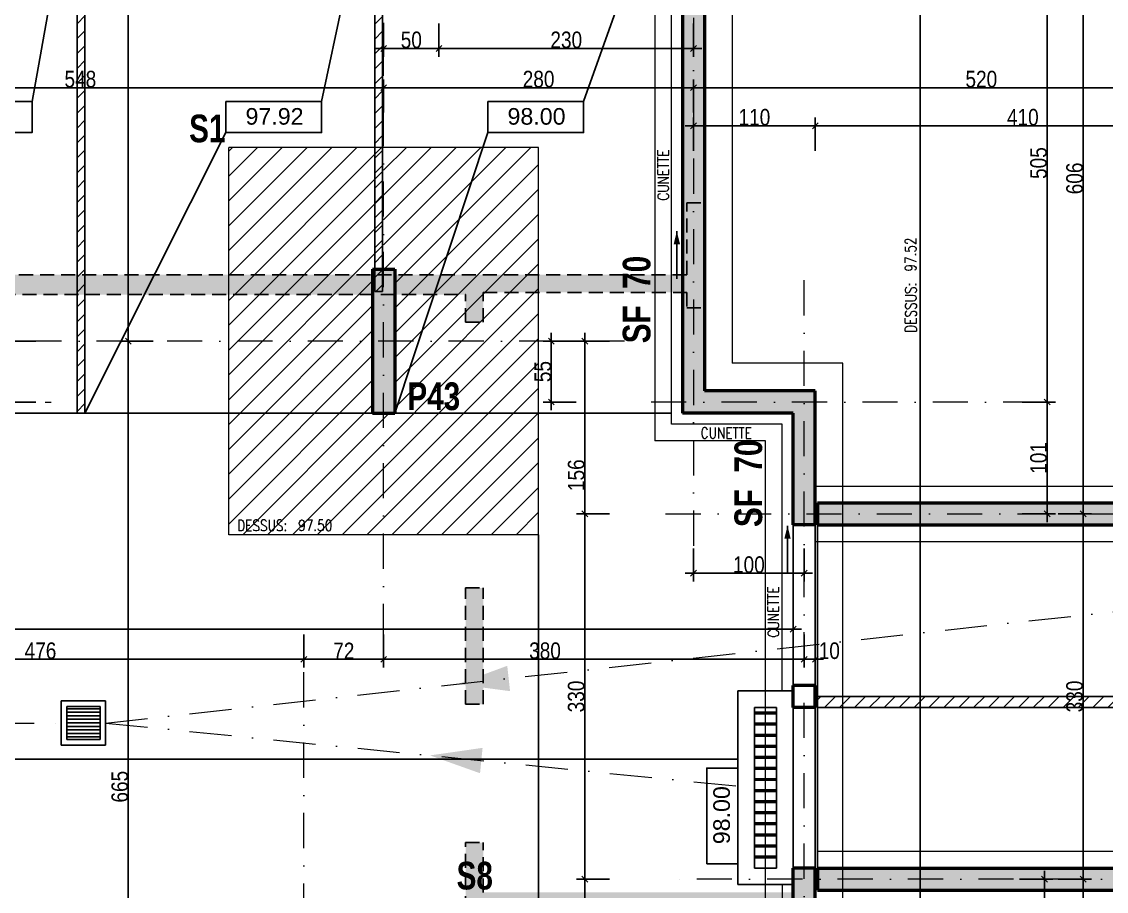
# Model space of a CAD drawing. Header units: centimetres. Extents: x 16433 to 114398, y -50094 to -12305.
# Drawn here: x 43999 to 44979, y -20130 to -19345 of the extents above; entities that cross this region are included whole.
import ezdxf
from ezdxf.enums import TextEntityAlignment as Align

# ---------------------------------------------------------------- set-up
doc = ezdxf.new("R2010")
doc.units = ezdxf.units.CM
doc.header["$LTSCALE"] = 0.5
for name, pattern in [('CACHEX2', [19.05, 12.7, -6.35]), ('TIRETPT2', [12.7, 6.35, -3.175, 0, -3.175]), ('TIRETPTX2', [50.8, 25.4, -12.7, 0, -12.7])]:
    doc.linetypes.add(name, pattern=pattern)
doc.layers.get('DEFPOINTS').update_dxf_attribs({"linetype": 'CONTINUOUS'})
for name, color, linetype in [('01_cloisons', 1, 'CONTINUOUS'), ('01_cote_gen', 4, 'CONTINUOUS'), ('01_linteaux', 2, 'CONTINUOUS'), ('01_murs_sup', 2, 'CACHEX2'), ('01_poch_murs', 253, 'CONTINUOUS'), ('01_poch_poteaux', 250, 'CONTINUOUS'), ('01_poch_Semelles', 253, 'CONTINUOUS'), ('01_texte', 230, 'CONTINUOUS'), ('AA_COTES', 2, 'CONTINUOUS')]:
    doc.layers.add(name, color=color, linetype=linetype)
for name, color, linetype, lineweight in [('01_murs_coup', 5, 'CONTINUOUS', 60), ('01_Reseaux', 5, 'TIRETPTX2', 18), ('01_sem', 42, 'CONTINUOUS', 15), ('01_tram_axes', 2, 'TIRETPTX2', 9)]:
    doc.layers.add(name, color=color, linetype=linetype, lineweight=lineweight)
doc.styles.add('ARIAL', font='arial.ttf')
doc.styles.add('impact', font='impact.ttf')
doc.styles.add('SIMPLEX1', font='SIMPLEX.shx', dxfattribs={"width": 0.8, "height": 10})
doc.styles.add('STYLE2', font='ARIALN.TTF')
doc.dimstyles.new('JB50', dxfattribs={"dimscale": 0.1, "dimtxt": 150, "dimasz": 15, "dimexe": 0.1, "dimexo": 0.1, "dimgap": 0.09, "dimtad": 1, "dimdec": 1, "dimdsep": 46, "dimtxsty": 'STYLE2', "dimblk1": 'BOND_G', "dimblk2": 'BOND_D', "dimsah": 1, "dimcen": 1.5, "dimdle": 0.01, "dimse1": 1, "dimse2": 1, "dimclrd": 4, "dimclre": 2, "dimclrt": 6, "dimazin": 2, "dimtfac": 2.333333, "dimtdec": 1, "dimtix": 1, "dimtmove": 2, "dimatfit": 3, "dimldrblk": 'BOND_G', "dimfxl": 1, "dimtolj": 1, "dimtzin": 0, "dimarcsym": 0})
pattern_1 = [(45, (-10233.557, 8782.937), (-6.7351921, 6.7351921), [])]

# ---------------------------------------------------------------- blocks, each defined once
blk = doc.blocks.new('BOND_G')
at = {"layer": 'AA_COTES', "color": 0}
for p, q in [((0, -5), (0, 15)), ((5, 0), (-5, 0)), ((1.77, 1.77), (-1.77, -1.77))]:
    blk.add_line(p, q, dxfattribs=at)
blk = doc.blocks.new('BOND_D')
at = {"layer": 'AA_COTES', "color": 0}
for p, q in [((5, 0), (-5, 0)), ((-1.77, -1.77), (1.77, 1.77)), ((0, 5), (0, -15))]:
    blk.add_line(p, q, dxfattribs=at)
blk = doc.blocks.new('*D127')
at = {"layer": '01_cote_gen', "color": 4, "lineweight": -2, "transparency": 16777216}
blk.add_line((43779.13, -19404.53), (44324.13, -19404.53), dxfattribs=at)
at = {"layer": 'DEFPOINTS', "color": 0, "transparency": 16777216}
for p in [(44325.63, -19404.53), (43777.63, -19420.66), (44325.63, -19420.66)]:
    blk.add_point(p, dxfattribs=at)
at = {"layer": '01_cote_gen', "color": 4, "lineweight": -2, "transparency": 16777216, "xscale": 1.5, "yscale": 1.5, "zscale": 1.5, "rotation": 180}
blk.add_blockref('BOND_G', (43777.63, -19404.53), dxfattribs=at)
at = {"layer": '01_cote_gen', "color": 4, "lineweight": -2, "transparency": 16777216, "xscale": 1.5, "yscale": 1.5, "zscale": 1.5}
blk.add_blockref('BOND_D', (44325.63, -19404.53), dxfattribs=at)
at = {"layer": '01_cote_gen', "color": 6, "transparency": 16777216, "insert": (44051.63, -19396.86), "char_height": 15, "attachment_point": 5, "style": 'STYLE2'}
blk.add_mtext('\\A1;548', dxfattribs=at)
blk = doc.blocks.new('*D128')
at = {"layer": '01_cote_gen', "color": 4, "lineweight": -2, "transparency": 16777216}
blk.add_line((44327.13, -19404.53), (44604.13, -19404.53), dxfattribs=at)
at = {"layer": 'DEFPOINTS', "color": 0, "transparency": 16777216}
for p in [(44605.63, -19404.53), (44605.63, -19406.68), (44325.63, -19420.66)]:
    blk.add_point(p, dxfattribs=at)
at = {"layer": '01_cote_gen', "color": 4, "lineweight": -2, "transparency": 16777216, "xscale": 1.5, "yscale": 1.5, "zscale": 1.5, "rotation": 180}
blk.add_blockref('BOND_G', (44325.63, -19404.53), dxfattribs=at)
at = {"layer": '01_cote_gen', "color": 4, "lineweight": -2, "transparency": 16777216, "xscale": 1.5, "yscale": 1.5, "zscale": 1.5}
blk.add_blockref('BOND_D', (44605.63, -19404.53), dxfattribs=at)
at = {"layer": '01_cote_gen', "color": 6, "transparency": 16777216, "insert": (44465.63, -19396.86), "char_height": 15, "attachment_point": 5, "style": 'STYLE2'}
blk.add_mtext('\\A1;280', dxfattribs=at)
blk = doc.blocks.new('*D129')
at = {"layer": '01_cote_gen', "color": 4, "lineweight": -2, "transparency": 16777216}
blk.add_line((44604.13, -19369.09), (44377.13, -19369.09), dxfattribs=at)
at = {"layer": 'DEFPOINTS', "color": 0, "transparency": 16777216}
for p in [(44375.63, -19357.35), (44605.63, -19357.35), (44375.63, -19369.09)]:
    blk.add_point(p, dxfattribs=at)
at = {"layer": '01_cote_gen', "color": 4, "lineweight": -2, "transparency": 16777216, "xscale": 1.5, "yscale": 1.5, "zscale": 1.5, "rotation": 180}
blk.add_blockref('BOND_D', (44375.63, -19369.09), dxfattribs=at)
at = {"layer": '01_cote_gen', "color": 4, "lineweight": -2, "transparency": 16777216, "xscale": 1.5, "yscale": 1.5, "zscale": 1.5}
blk.add_blockref('BOND_G', (44605.63, -19369.09), dxfattribs=at)
at = {"layer": '01_cote_gen', "color": 6, "transparency": 16777216, "insert": (44490.63, -19361.42), "char_height": 15, "attachment_point": 5, "style": 'STYLE2'}
blk.add_mtext('\\A1;230', dxfattribs=at)
blk = doc.blocks.new('*D130')
at = {"layer": '01_cote_gen', "color": 4, "lineweight": -2, "transparency": 16777216}
blk.add_line((44374.13, -19369.09), (44327.13, -19369.09), dxfattribs=at)
at = {"layer": 'DEFPOINTS', "color": 0, "transparency": 16777216}
for p in [(44325.63, -19346.59), (44375.63, -19346.59), (44325.63, -19369.09)]:
    blk.add_point(p, dxfattribs=at)
at = {"layer": '01_cote_gen', "color": 4, "lineweight": -2, "transparency": 16777216, "xscale": 1.5, "yscale": 1.5, "zscale": 1.5, "rotation": 180}
blk.add_blockref('BOND_D', (44325.63, -19369.09), dxfattribs=at)
at = {"layer": '01_cote_gen', "color": 4, "lineweight": -2, "transparency": 16777216, "xscale": 1.5, "yscale": 1.5, "zscale": 1.5}
blk.add_blockref('BOND_G', (44375.63, -19369.09), dxfattribs=at)
at = {"layer": '01_cote_gen', "color": 6, "transparency": 16777216, "insert": (44350.63, -19361.42), "char_height": 15, "attachment_point": 5, "style": 'STYLE2'}
blk.add_mtext('\\A1;50', dxfattribs=at)
blk = doc.blocks.new('*D158')
at = {"layer": '01_cote_gen', "color": 4, "lineweight": -2, "transparency": 16777216}
blk.add_line((44704.13, -19920.9), (44327.13, -19920.9), dxfattribs=at)
at = {"layer": 'DEFPOINTS', "color": 0, "transparency": 16777216}
for p in [(44705.63, -19740.9), (44325.63, -19902.63), (44325.63, -19920.9)]:
    blk.add_point(p, dxfattribs=at)
at = {"layer": '01_cote_gen', "color": 4, "lineweight": -2, "transparency": 16777216, "xscale": 1.5, "yscale": 1.5, "zscale": 1.5, "rotation": 180}
blk.add_blockref('BOND_D', (44325.63, -19920.9), dxfattribs=at)
at = {"layer": '01_cote_gen', "color": 4, "lineweight": -2, "transparency": 16777216, "xscale": 1.5, "yscale": 1.5, "zscale": 1.5}
blk.add_blockref('BOND_G', (44705.63, -19920.9), dxfattribs=at)
at = {"layer": '01_cote_gen', "color": 6, "transparency": 16777216, "insert": (44471.43, -19913.23), "char_height": 15, "attachment_point": 5, "style": 'STYLE2'}
blk.add_mtext('\\A1;380', dxfattribs=at)
blk = doc.blocks.new('*D159')
at = {"layer": '01_cote_gen', "color": 4, "lineweight": -2, "transparency": 16777216}
blk.add_line((44324.13, -19920.9), (44255.13, -19920.9), dxfattribs=at)
at = {"layer": 'DEFPOINTS', "color": 0, "transparency": 16777216}
for p in [(44325.63, -19902.63), (44253.63, -19920.9), (44253.63, -19951.75)]:
    blk.add_point(p, dxfattribs=at)
at = {"layer": '01_cote_gen', "color": 4, "lineweight": -2, "transparency": 16777216, "xscale": 1.5, "yscale": 1.5, "zscale": 1.5, "rotation": 180}
blk.add_blockref('BOND_D', (44253.63, -19920.9), dxfattribs=at)
at = {"layer": '01_cote_gen', "color": 4, "lineweight": -2, "transparency": 16777216, "xscale": 1.5, "yscale": 1.5, "zscale": 1.5}
blk.add_blockref('BOND_G', (44325.63, -19920.9), dxfattribs=at)
at = {"layer": '01_cote_gen', "color": 6, "transparency": 16777216, "insert": (44289.63, -19913.36), "char_height": 15, "attachment_point": 5, "style": 'STYLE2'}
blk.add_mtext('\\A1;72', dxfattribs=at)
blk = doc.blocks.new('*D160')
at = {"layer": '01_cote_gen', "color": 4, "lineweight": -2, "transparency": 16777216}
blk.add_line((44252.13, -19920.9), (43779.13, -19920.9), dxfattribs=at)
at = {"layer": 'DEFPOINTS', "color": 0, "transparency": 16777216}
for p in [(43777.63, -19902.63), (43777.63, -19920.9), (44253.63, -19951.75)]:
    blk.add_point(p, dxfattribs=at)
at = {"layer": '01_cote_gen', "color": 4, "lineweight": -2, "transparency": 16777216, "xscale": 1.5, "yscale": 1.5, "zscale": 1.5, "rotation": 180}
blk.add_blockref('BOND_D', (43777.63, -19920.9), dxfattribs=at)
at = {"layer": '01_cote_gen', "color": 4, "lineweight": -2, "transparency": 16777216, "xscale": 1.5, "yscale": 1.5, "zscale": 1.5}
blk.add_blockref('BOND_G', (44253.63, -19920.9), dxfattribs=at)
at = {"layer": '01_cote_gen', "color": 6, "transparency": 16777216, "insert": (44015.63, -19913.23), "char_height": 15, "attachment_point": 5, "style": 'STYLE2'}
blk.add_mtext('\\A1;476', dxfattribs=at)
blk = doc.blocks.new('*D260')
at = {"layer": '01_cote_gen', "color": 4, "lineweight": -2, "transparency": 16777216}
blk.add_line((43988.83, -19686.98), (43988.83, -19634.98), dxfattribs=at)
at = {"layer": 'DEFPOINTS', "color": 0, "transparency": 16777216}
for p in [(43988.83, -19633.48), (44093.8, -19633.48), (43937.3, -19688.48)]:
    blk.add_point(p, dxfattribs=at)
at = {"layer": '01_cote_gen', "color": 4, "lineweight": -2, "transparency": 16777216, "xscale": 1.5, "yscale": 1.5, "zscale": 1.5}
for name, p, rotation in [('BOND_D', (43988.83, -19633.48), 90), ('BOND_G', (43988.83, -19688.48), 270)]:
    blk.add_blockref(name, p, dxfattribs=dict(at, rotation=rotation))
at = {"layer": '01_cote_gen', "color": 6, "transparency": 16777216, "insert": (43981.19, -19660.98), "char_height": 15, "attachment_point": 5, "rotation": 90, "style": 'STYLE2'}
blk.add_mtext('\\A1;55', dxfattribs=at)
blk = doc.blocks.new('*D262')
at = {"layer": '01_cote_gen', "color": 4, "lineweight": -2, "transparency": 16777216}
blk.add_line((44094.95, -20296.98), (44094.95, -19634.98), dxfattribs=at)
at = {"layer": 'DEFPOINTS', "color": 0, "transparency": 16777216}
for p in [(44094.95, -19633.48), (44151.7, -19633.48), (44174.24, -20298.48)]:
    blk.add_point(p, dxfattribs=at)
at = {"layer": '01_cote_gen', "color": 4, "lineweight": -2, "transparency": 16777216, "xscale": 1.5, "yscale": 1.5, "zscale": 1.5}
for name, p, rotation in [('BOND_D', (44094.95, -19633.48), 90), ('BOND_G', (44094.95, -20298.48), 270)]:
    blk.add_blockref(name, p, dxfattribs=dict(at, rotation=rotation))
at = {"layer": '01_cote_gen', "color": 6, "transparency": 16777216, "insert": (44087.29, -20035.99), "char_height": 15, "attachment_point": 5, "rotation": 90, "style": 'STYLE2'}
blk.add_mtext('\\A1;665', dxfattribs=at)
blk = doc.blocks.new('*D263')
at = {"layer": '01_cote_gen', "color": 4, "lineweight": -2, "transparency": 16777216}
blk.add_line((44094.95, -19631.98), (44094.95, -18793.98), dxfattribs=at)
at = {"layer": 'DEFPOINTS', "color": 0, "transparency": 16777216}
for p in [(44094.95, -18792.48), (44184.78, -18792.48), (44151.7, -19633.48)]:
    blk.add_point(p, dxfattribs=at)
at = {"layer": '01_cote_gen', "color": 4, "lineweight": -2, "transparency": 16777216, "xscale": 1.5, "yscale": 1.5, "zscale": 1.5}
for name, p, rotation in [('BOND_D', (44094.95, -18792.48), 90), ('BOND_G', (44094.95, -19633.48), 270)]:
    blk.add_blockref(name, p, dxfattribs=dict(at, rotation=rotation))
at = {"layer": '01_cote_gen', "color": 6, "transparency": 16777216, "insert": (44087.29, -19212.98), "char_height": 15, "attachment_point": 5, "rotation": 90, "style": 'STYLE2'}
blk.add_mtext('\\A1;841', dxfattribs=at)
blk = doc.blocks.new('*D265')
at = {"layer": '01_cote_gen', "color": 4, "lineweight": -2, "transparency": 16777216}
blk.add_line((44507.33, -20296.98), (44507.33, -20120.98), dxfattribs=at)
at = {"layer": 'DEFPOINTS', "color": 0, "transparency": 16777216}
for p in [(44507.33, -20119.48), (44556.16, -20119.48), (44504.93, -20298.48)]:
    blk.add_point(p, dxfattribs=at)
at = {"layer": '01_cote_gen', "color": 4, "lineweight": -2, "transparency": 16777216, "xscale": 1.5, "yscale": 1.5, "zscale": 1.5}
for name, p, rotation in [('BOND_D', (44507.33, -20119.48), 90), ('BOND_G', (44507.33, -20298.48), 270)]:
    blk.add_blockref(name, p, dxfattribs=dict(at, rotation=rotation))
at = {"layer": '01_cote_gen', "color": 6, "transparency": 16777216, "insert": (44499.66, -20208.98), "char_height": 15, "attachment_point": 5, "rotation": 90, "style": 'STYLE2'}
blk.add_mtext('\\A1;179', dxfattribs=at)
blk = doc.blocks.new('*D266')
at = {"layer": '01_cote_gen', "color": 4, "lineweight": -2, "transparency": 16777216}
blk.add_line((44507.33, -20117.98), (44507.33, -19790.98), dxfattribs=at)
at = {"layer": 'DEFPOINTS', "color": 0, "transparency": 16777216}
for p in [(44507.33, -19789.48), (44556.16, -19789.48), (44529.83, -20119.48)]:
    blk.add_point(p, dxfattribs=at)
at = {"layer": '01_cote_gen', "color": 4, "lineweight": -2, "transparency": 16777216, "xscale": 1.5, "yscale": 1.5, "zscale": 1.5}
for name, p, rotation in [('BOND_D', (44507.33, -19789.48), 90), ('BOND_G', (44507.33, -20119.48), 270)]:
    blk.add_blockref(name, p, dxfattribs=dict(at, rotation=rotation))
at = {"layer": '01_cote_gen', "color": 6, "transparency": 16777216, "insert": (44499.66, -19954.48), "char_height": 15, "attachment_point": 5, "rotation": 90, "style": 'STYLE2'}
blk.add_mtext('\\A1;330', dxfattribs=at)
blk = doc.blocks.new('*D267')
at = {"layer": '01_cote_gen', "color": 4, "lineweight": -2, "transparency": 16777216}
blk.add_line((44507.33, -19787.98), (44507.33, -19634.98), dxfattribs=at)
at = {"layer": 'DEFPOINTS', "color": 0, "transparency": 16777216}
for p in [(44507.33, -19633.48), (44507.95, -19633.48), (44522.02, -19789.48)]:
    blk.add_point(p, dxfattribs=at)
at = {"layer": '01_cote_gen', "color": 4, "lineweight": -2, "transparency": 16777216, "xscale": 1.5, "yscale": 1.5, "zscale": 1.5}
for name, p, rotation in [('BOND_D', (44507.33, -19633.48), 90), ('BOND_G', (44507.33, -19789.48), 270)]:
    blk.add_blockref(name, p, dxfattribs=dict(at, rotation=rotation))
at = {"layer": '01_cote_gen', "color": 6, "transparency": 16777216, "insert": (44499.66, -19754.58), "char_height": 15, "attachment_point": 5, "rotation": 90, "style": 'STYLE2'}
blk.add_mtext('\\A1;156', dxfattribs=at)
blk = doc.blocks.new('*D277')
at = {"layer": '01_cote_gen', "color": 4, "lineweight": -2, "transparency": 16777216}
blk.add_line((44957.62, -19184.98), (44957.62, -19787.98), dxfattribs=at)
at = {"layer": 'DEFPOINTS', "color": 0, "transparency": 16777216}
for p in [(44934.88, -19183.48), (44957.62, -19789.48), (45176.88, -19789.48)]:
    blk.add_point(p, dxfattribs=at)
at = {"layer": '01_cote_gen', "color": 4, "lineweight": -2, "transparency": 16777216, "xscale": 1.5, "yscale": 1.5, "zscale": 1.5}
for name, p, rotation in [('BOND_G', (44957.62, -19183.48), 90), ('BOND_D', (44957.62, -19789.48), 270)]:
    blk.add_blockref(name, p, dxfattribs=dict(at, rotation=rotation))
at = {"layer": '01_cote_gen', "color": 6, "transparency": 16777216, "insert": (44949.95, -19486.48), "char_height": 15, "attachment_point": 5, "rotation": 90, "style": 'STYLE2'}
blk.add_mtext('\\A1;606', dxfattribs=at)
blk = doc.blocks.new('*D278')
at = {"layer": '01_cote_gen', "color": 4, "lineweight": -2, "transparency": 16777216}
blk.add_line((44957.62, -19790.98), (44957.62, -20117.98), dxfattribs=at)
at = {"layer": 'DEFPOINTS', "color": 0, "transparency": 16777216}
for p in [(44978.4, -19789.48), (44957.62, -20119.48), (44978.4, -20119.48)]:
    blk.add_point(p, dxfattribs=at)
at = {"layer": '01_cote_gen', "color": 4, "lineweight": -2, "transparency": 16777216, "xscale": 1.5, "yscale": 1.5, "zscale": 1.5}
for name, p, rotation in [('BOND_G', (44957.62, -19789.48), 90), ('BOND_D', (44957.62, -20119.48), 270)]:
    blk.add_blockref(name, p, dxfattribs=dict(at, rotation=rotation))
at = {"layer": '01_cote_gen', "color": 6, "transparency": 16777216, "insert": (44949.95, -19954.48), "char_height": 15, "attachment_point": 5, "rotation": 90, "style": 'STYLE2'}
blk.add_mtext('\\A1;330', dxfattribs=at)
blk = doc.blocks.new('*D279')
at = {"layer": '01_cote_gen', "color": 4, "lineweight": -2, "transparency": 16777216}
blk.add_line((44922.7, -20120.98), (44922.7, -20296.98), dxfattribs=at)
at = {"layer": 'DEFPOINTS', "color": 0, "transparency": 16777216}
for p in [(44580.37, -20119.48), (44610.05, -20298.48), (44922.7, -20298.48)]:
    blk.add_point(p, dxfattribs=at)
at = {"layer": '01_cote_gen', "color": 4, "lineweight": -2, "transparency": 16777216, "xscale": 1.5, "yscale": 1.5, "zscale": 1.5}
for name, p, rotation in [('BOND_G', (44922.7, -20119.48), 90), ('BOND_D', (44922.7, -20298.48), 270)]:
    blk.add_blockref(name, p, dxfattribs=dict(at, rotation=rotation))
at = {"layer": '01_cote_gen', "color": 6, "transparency": 16777216, "insert": (44915.03, -20208.98), "char_height": 15, "attachment_point": 5, "rotation": 90, "style": 'STYLE2'}
blk.add_mtext('\\A1;179', dxfattribs=at)
blk = doc.blocks.new('*D281')
at = {"layer": '01_cote_gen', "color": 4, "lineweight": -2, "transparency": 16777216}
blk.add_line((44957.62, -20120.98), (44957.62, -20783.98), dxfattribs=at)
at = {"layer": 'DEFPOINTS', "color": 0, "transparency": 16777216}
for p in [(44603.44, -20119.48), (44670.36, -20785.48), (44957.62, -20785.48)]:
    blk.add_point(p, dxfattribs=at)
at = {"layer": '01_cote_gen', "color": 4, "lineweight": -2, "transparency": 16777216, "xscale": 1.5, "yscale": 1.5, "zscale": 1.5}
for name, p, rotation in [('BOND_G', (44957.62, -20119.48), 90), ('BOND_D', (44957.62, -20785.48), 270)]:
    blk.add_blockref(name, p, dxfattribs=dict(at, rotation=rotation))
at = {"layer": '01_cote_gen', "color": 6, "transparency": 16777216, "insert": (44949.95, -20452.48), "char_height": 15, "attachment_point": 5, "rotation": 90, "style": 'STYLE2'}
blk.add_mtext('\\A1;666', dxfattribs=at)
blk = doc.blocks.new('*D284')
at = {"layer": '01_cote_gen', "color": 4, "lineweight": -2, "transparency": 16777216}
blk.add_line((44717.13, -19438.95), (45124.13, -19438.95), dxfattribs=at)
at = {"layer": 'DEFPOINTS', "color": 0, "transparency": 16777216}
for p in [(45125.63, -19438.95), (44715.63, -19461.45), (45125.63, -19575.04)]:
    blk.add_point(p, dxfattribs=at)
at = {"layer": '01_cote_gen', "color": 4, "lineweight": -2, "transparency": 16777216, "xscale": 1.5, "yscale": 1.5, "zscale": 1.5, "rotation": 180}
blk.add_blockref('BOND_G', (44715.63, -19438.95), dxfattribs=at)
at = {"layer": '01_cote_gen', "color": 4, "lineweight": -2, "transparency": 16777216, "xscale": 1.5, "yscale": 1.5, "zscale": 1.5}
blk.add_blockref('BOND_D', (45125.63, -19438.95), dxfattribs=at)
at = {"layer": '01_cote_gen', "color": 6, "transparency": 16777216, "insert": (44903.1, -19431.28), "char_height": 15, "attachment_point": 5, "style": 'STYLE2'}
blk.add_mtext('\\A1;410', dxfattribs=at)
blk = doc.blocks.new('*D285')
at = {"layer": '01_cote_gen', "color": 4, "lineweight": -2, "transparency": 16777216}
blk.add_line((44607.13, -19404.53), (45124.13, -19404.53), dxfattribs=at)
at = {"layer": 'DEFPOINTS', "color": 0, "transparency": 16777216}
for p in [(44605.63, -19323.33), (45125.63, -19404.53), (45125.63, -19598.25)]:
    blk.add_point(p, dxfattribs=at)
at = {"layer": '01_cote_gen', "color": 4, "lineweight": -2, "transparency": 16777216, "xscale": 1.5, "yscale": 1.5, "zscale": 1.5, "rotation": 180}
blk.add_blockref('BOND_G', (44605.63, -19404.53), dxfattribs=at)
at = {"layer": '01_cote_gen', "color": 4, "lineweight": -2, "transparency": 16777216, "xscale": 1.5, "yscale": 1.5, "zscale": 1.5}
blk.add_blockref('BOND_D', (45125.63, -19404.53), dxfattribs=at)
at = {"layer": '01_cote_gen', "color": 6, "transparency": 16777216, "insert": (44865.63, -19396.86), "char_height": 15, "attachment_point": 5, "style": 'STYLE2'}
blk.add_mtext('\\A1;520', dxfattribs=at)
blk = doc.blocks.new('*D320')
at = {"layer": '01_cote_gen', "color": 4, "lineweight": -2, "transparency": 16777216}
blk.add_line((44714.13, -19920.9), (44707.13, -19920.9), dxfattribs=at)
at = {"layer": 'DEFPOINTS', "color": 0, "transparency": 16777216}
for p in [(44705.63, -19913.4), (44705.63, -19920.9), (44715.63, -19913.4)]:
    blk.add_point(p, dxfattribs=at)
at = {"layer": '01_cote_gen', "color": 4, "lineweight": -2, "transparency": 16777216, "xscale": 1.5, "yscale": 1.5, "zscale": 1.5, "rotation": 180}
blk.add_blockref('BOND_D', (44705.63, -19920.9), dxfattribs=at)
at = {"layer": '01_cote_gen', "color": 4, "lineweight": -2, "transparency": 16777216, "xscale": 1.5, "yscale": 1.5, "zscale": 1.5}
blk.add_blockref('BOND_G', (44715.63, -19920.9), dxfattribs=at)
at = {"layer": '01_cote_gen', "color": 6, "transparency": 16777216, "insert": (44728.28, -19913.23), "char_height": 15, "attachment_point": 5, "style": 'STYLE2'}
blk.add_mtext('\\A1;10', dxfattribs=at)
blk = doc.blocks.new('*D321')
at = {"layer": '01_cote_gen', "color": 4, "lineweight": -2, "transparency": 16777216}
blk.add_line((44925.05, -19689.98), (44925.05, -19787.98), dxfattribs=at)
at = {"layer": 'DEFPOINTS', "color": 0, "transparency": 16777216}
for p in [(44917.08, -19688.48), (44899.56, -19789.48), (44925.05, -19789.48)]:
    blk.add_point(p, dxfattribs=at)
at = {"layer": '01_cote_gen', "color": 4, "lineweight": -2, "transparency": 16777216, "xscale": 1.5, "yscale": 1.5, "zscale": 1.5}
for name, p, rotation in [('BOND_G', (44925.05, -19688.48), 90), ('BOND_D', (44925.05, -19789.48), 270)]:
    blk.add_blockref(name, p, dxfattribs=dict(at, rotation=rotation))
at = {"layer": '01_cote_gen', "color": 6, "transparency": 16777216, "insert": (44917.39, -19738.98), "char_height": 15, "attachment_point": 5, "rotation": 90, "style": 'STYLE2'}
blk.add_mtext('\\A1;101', dxfattribs=at)
blk = doc.blocks.new('*D322')
at = {"layer": '01_cote_gen', "color": 4, "lineweight": -2, "transparency": 16777216}
blk.add_line((44477.14, -19686.98), (44477.14, -19634.98), dxfattribs=at)
at = {"layer": 'DEFPOINTS', "color": 0, "transparency": 16777216}
for p in [(44471.29, -19633.48), (44477.14, -19633.48), (44512.09, -19688.48)]:
    blk.add_point(p, dxfattribs=at)
at = {"layer": '01_cote_gen', "color": 4, "lineweight": -2, "transparency": 16777216, "xscale": 1.5, "yscale": 1.5, "zscale": 1.5}
for name, p, rotation in [('BOND_D', (44477.14, -19633.48), 90), ('BOND_G', (44477.14, -19688.48), 270)]:
    blk.add_blockref(name, p, dxfattribs=dict(at, rotation=rotation))
at = {"layer": '01_cote_gen', "color": 6, "transparency": 16777216, "insert": (44469.5, -19660.98), "char_height": 15, "attachment_point": 5, "rotation": 90, "style": 'STYLE2'}
blk.add_mtext('\\A1;55', dxfattribs=at)
blk = doc.blocks.new('*D323')
at = {"layer": '01_cote_gen', "color": 4, "lineweight": -2, "transparency": 16777216}
blk.add_line((44704.13, -19843.16), (44607.13, -19843.16), dxfattribs=at)
at = {"layer": 'DEFPOINTS', "color": 0, "transparency": 16777216}
for p in [(44705.63, -19801.99), (44605.63, -19818.37), (44605.63, -19843.16)]:
    blk.add_point(p, dxfattribs=at)
at = {"layer": '01_cote_gen', "color": 4, "lineweight": -2, "transparency": 16777216, "xscale": 1.5, "yscale": 1.5, "zscale": 1.5, "rotation": 180}
blk.add_blockref('BOND_D', (44605.63, -19843.16), dxfattribs=at)
at = {"layer": '01_cote_gen', "color": 4, "lineweight": -2, "transparency": 16777216, "xscale": 1.5, "yscale": 1.5, "zscale": 1.5}
blk.add_blockref('BOND_G', (44705.63, -19843.16), dxfattribs=at)
at = {"layer": '01_cote_gen', "color": 6, "transparency": 16777216, "insert": (44655.63, -19835.49), "char_height": 15, "attachment_point": 5, "style": 'STYLE2'}
blk.add_mtext('\\A1;100', dxfattribs=at)
blk = doc.blocks.new('*D324')
at = {"layer": '01_cote_gen', "color": 4, "lineweight": -2, "transparency": 16777216}
blk.add_line((44925.05, -19184.98), (44925.05, -19686.98), dxfattribs=at)
at = {"layer": 'DEFPOINTS', "color": 0, "transparency": 16777216}
for p in [(44901.4, -19183.48), (44902.55, -19688.48), (44925.05, -19688.48)]:
    blk.add_point(p, dxfattribs=at)
at = {"layer": '01_cote_gen', "color": 4, "lineweight": -2, "transparency": 16777216, "xscale": 1.5, "yscale": 1.5, "zscale": 1.5}
for name, p, rotation in [('BOND_G', (44925.05, -19183.48), 90), ('BOND_D', (44925.05, -19688.48), 270)]:
    blk.add_blockref(name, p, dxfattribs=dict(at, rotation=rotation))
at = {"layer": '01_cote_gen', "color": 6, "transparency": 16777216, "insert": (44917.39, -19472.61), "char_height": 15, "attachment_point": 5, "rotation": 90, "style": 'STYLE2'}
blk.add_mtext('\\A1;505', dxfattribs=at)
blk = doc.blocks.new('*D325')
at = {"layer": '01_cote_gen', "color": 4, "lineweight": -2, "transparency": 16777216}
blk.add_line((44607.13, -19438.95), (44714.13, -19438.95), dxfattribs=at)
at = {"layer": 'DEFPOINTS', "color": 0, "transparency": 16777216}
for p in [(44715.63, -19438.95), (44605.63, -19450.23), (44715.63, -19450.23)]:
    blk.add_point(p, dxfattribs=at)
at = {"layer": '01_cote_gen', "color": 4, "lineweight": -2, "transparency": 16777216, "xscale": 1.5, "yscale": 1.5, "zscale": 1.5, "rotation": 180}
blk.add_blockref('BOND_G', (44605.63, -19438.95), dxfattribs=at)
at = {"layer": '01_cote_gen', "color": 4, "lineweight": -2, "transparency": 16777216, "xscale": 1.5, "yscale": 1.5, "zscale": 1.5}
blk.add_blockref('BOND_D', (44715.63, -19438.95), dxfattribs=at)
at = {"layer": '01_cote_gen', "color": 6, "transparency": 16777216, "insert": (44660.63, -19431.28), "char_height": 15, "attachment_point": 5, "style": 'STYLE2'}
blk.add_mtext('\\A1;110', dxfattribs=at)
blk = doc.blocks.new('*D328')
at = {"layer": '01_cote_gen', "color": 4, "lineweight": -2, "transparency": 16777216}
blk.add_line((44694.13, -19893.69), (42640.13, -19893.69), dxfattribs=at)
at = {"layer": 'DEFPOINTS', "color": 0, "transparency": 16777216}
for p in [(42638.63, -19893.69), (42638.63, -19913.25), (44695.63, -19918.02)]:
    blk.add_point(p, dxfattribs=at)
at = {"layer": '01_cote_gen', "color": 4, "lineweight": -2, "transparency": 16777216, "xscale": 1.5, "yscale": 1.5, "zscale": 1.5, "rotation": 180}
blk.add_blockref('BOND_D', (42638.63, -19893.69), dxfattribs=at)
at = {"layer": '01_cote_gen', "color": 4, "lineweight": -2, "transparency": 16777216, "xscale": 1.5, "yscale": 1.5, "zscale": 1.5}
blk.add_blockref('BOND_G', (44695.63, -19893.69), dxfattribs=at)
at = {"layer": '01_cote_gen', "color": 6, "transparency": 16777216, "insert": (43667.13, -19886.02), "char_height": 15, "attachment_point": 5, "style": 'STYLE2'}
blk.add_mtext('\\A1;2057', dxfattribs=at)

msp = doc.modelspace()

# ---------------------------------------------------------------- hatches: boundary and pattern name
at = {"layer": '01_murs_sup'}
h = msp.add_hatch(dxfattribs=at)
h.set_pattern_fill('DASH', color=256, scale=2.5, angle=135)
h.set_pattern_definition([(135, (25186.803, -57921.042), (-11.2253202, 2e-15), [7.9375, -7.9375])])
h.paths.add_polyline_path([(44294.633, -20161.484), (44294.633, -20181.484), (44355.633, -20181.484), (44355.633, -20161.484)], flags=17)
h.paths.add_polyline_path([(44399.633, -19856.484), (44399.633, -19961.484), (44415.633, -19961.484), (44415.633, -19856.484)], flags=17)
h.paths.add_polyline_path([(44415.633, -20131.484), (44415.633, -20086.484), (44399.633, -20086.484), (44399.633, -20147.484), (44699.633, -20147.484), (44699.633, -20373.484), (44715.633, -20373.484), (44715.633, -20131.484)], flags=17)
h.paths.add_polyline_path([(44699.633, -20463.484), (44699.633, -20513.484), (44715.633, -20513.484), (44715.633, -20463.484)], flags=17)
h.paths.add_polyline_path([(43751.633, -19787.484), (43751.633, -19717.484), (43733.633, -19717.484), (43733.633, -19722.484), (43687.633, -19722.484), (43687.633, -19740.484), (43733.633, -19740.484), (43733.633, -19805.484), (43923.633, -19805.484), (43923.633, -20767.484), (43331.633, -20767.484), (43331.633, -20737.484), (43291.633, -20737.484), (43291.633, -20763.484), (43285.633, -20763.484), (43285.633, -20783.484), (44715.633, -20783.484), (44715.633, -20603.484), (44699.633, -20603.484), (44699.633, -20767.484), (44153.633, -20767.484), (44153.633, -20506.484), (44135.633, -20506.484), (44135.633, -20767.484), (43941.633, -20767.484), (43941.633, -19787.484)])
h.paths.add_polyline_path([(43175.633, -19722.484), (43175.633, -20418.484), (43291.633, -20418.484), (43291.633, -20457.484), (43331.633, -20457.484), (43331.633, -20402.484), (43191.633, -20402.484), (43191.633, -19740.484), (43584.633, -19740.484), (43584.633, -19722.484)])
h.paths.add_polyline_path([(43528.633, -20169.484), (43528.633, -20189.484), (43578.633, -20189.484), (43578.633, -20169.484)], flags=17)
h.paths.add_polyline_path([(43175.633, -20763.484), (43175.633, -20783.484), (43255.633, -20783.484), (43255.633, -20763.484)])
h.paths.add_polyline_path([(43355.633, -19315.484), (43191.633, -19315.484), (43191.633, -19185.465), (43175.633, -19185.465), (43175.633, -19392.484), (43191.633, -19392.484), (43191.633, -19333.484), (43355.633, -19333.484), (43355.633, -19511.484), (43578.633, -19511.484), (43578.633, -19493.484), (43373.633, -19493.484), (43373.633, -19333.484), (43578.633, -19333.484), (43578.633, -19315.484)])
h.paths.add_polyline_path([(43751.633, -19407.484), (43751.633, -19308.484), (43733.633, -19308.484), (43733.633, -19425.484), (43768.633, -19425.484), (43768.633, -19573.484), (43733.633, -19573.484), (43733.633, -19614.484), (43751.633, -19614.484), (43751.633, -19591.484), (44399.633, -19591.484), (44399.633, -19616.484), (44415.633, -19616.484), (44415.633, -19589.484), (44599.633, -19589.484), (44599.633, -19603.484), (44615.633, -19603.484), (44615.633, -19508.484), (44599.633, -19508.484), (44599.633, -19573.484), (43786.633, -19573.484), (43786.633, -19407.484)])
at = {"layer": '01_poch_murs'}
h = msp.add_hatch(color=256, dxfattribs=at)
h.dxf.hatch_style = 1
h.paths.add_polyline_path([(44615.633, -18398.484), (44595.633, -18398.484), (44595.633, -19173.484), (44415.633, -19173.484), (44415.633, -19193.484), (44595.633, -19193.484), (44595.633, -19698.484), (44695.633, -19698.484), (44695.633, -19799.484), (44715.633, -19799.484), (44715.633, -19678.484), (44615.633, -19678.484)])
h.paths.add_polyline_path([(45135.633, -19779.484), (44717.633, -19779.484), (44717.633, -19799.484), (45115.633, -19799.484), (45115.633, -19964.484), (45182.394, -19964.484), (45182.394, -19944.484), (45135.633, -19944.484)])
h = msp.add_hatch(dxfattribs=at)
h.set_pattern_fill('ANSI31', color=256, scale=3)
h.set_pattern_definition(pattern_1)
h.paths.add_polyline_path([(44055.633, -18668.484), (44048.633, -18668.484), (44048.633, -19178.484), (43786.633, -19178.484), (43786.633, -19188.484), (44048.633, -19188.484), (44048.633, -19698.484), (44055.633, -19698.484), (44055.633, -19188.484), (44317.633, -19188.484), (44317.633, -19588.484), (44324.633, -19588.484), (44324.633, -19188.484), (44335.633, -19188.484), (44335.633, -19178.484), (44324.633, -19178.484), (44324.633, -18916.484), (44317.633, -18916.484), (44317.633, -19178.484), (44055.633, -19178.484)])
h = msp.add_hatch(dxfattribs=at)
h.set_pattern_fill('ANSI31', color=256, scale=3)
h.set_pattern_definition(pattern_1)
h.paths.add_polyline_path([(45115.633, -19954.484), (44717.633, -19954.484), (44717.633, -19964.484), (45115.633, -19964.484)])
h = msp.add_hatch(color=256, dxfattribs=at)
h.dxf.hatch_style = 1
h.paths.add_polyline_path([(45182.394, -20109.484), (44717.633, -20109.484), (44717.633, -20129.484), (45182.394, -20129.484)])
h.paths.add_polyline_path([(44715.633, -20109.484), (44695.633, -20109.484), (44695.633, -20258.484), (44695.633, -20338.484), (44695.633, -20765.484), (43998.633, -20765.484), (43998.633, -20715.484), (43982.633, -20715.484), (43982.633, -20765.484), (43464.633, -20765.484), (43464.633, -20715.484), (43448.633, -20715.484), (43448.633, -20765.484), (42658.633, -20765.484), (42658.633, -20559.484), (42638.633, -20559.484), (42638.633, -20785.484), (44715.633, -20785.484)])
at = {"layer": '01_poch_poteaux'}
h = msp.add_hatch(color=256, dxfattribs=at)
h.dxf.hatch_style = 1
h.paths.add_polyline_path([(44325.633, -19568.484), (44315.633, -19568.484), (44315.633, -19633.484), (44325.633, -19633.484)])
h.paths.add_polyline_path([(44335.633, -19568.484), (44325.633, -19568.484), (44325.633, -19633.484), (44335.633, -19633.484)])
h.paths.add_polyline_path([(44335.633, -19633.484), (44325.633, -19633.484), (44325.633, -19698.484), (44335.633, -19698.484)])
h.paths.add_polyline_path([(44325.633, -19633.484), (44315.633, -19633.484), (44315.633, -19698.484), (44325.633, -19698.484)])
at = {"layer": '01_poch_Semelles', "linetype": 'CACHEX2', "ltscale": 2}
h = msp.add_hatch(dxfattribs=at)
h.set_pattern_fill('ANSI31', color=256, scale=5)
h.paths.add_polyline_path([(44317.633, -19458.484), (44185.633, -19458.484), (44185.633, -19633.484), (44315.633, -19633.484), (44315.633, -19568.484), (44317.633, -19568.484)])
h.paths.add_polyline_path([(44415.302, -19458.484), (44325.633, -19458.484), (44325.633, -19568.484), (44335.633, -19568.484), (44335.633, -19633.484), (44357.21, -19633.484)])
h.paths.add_polyline_path([(44324.633, -19458.484), (44317.633, -19458.484), (44317.633, -19568.484), (44324.633, -19568.484)])
h.paths.add_polyline_path([(44465.633, -19458.484), (44415.302, -19458.484), (44357.21, -19633.484), (44465.633, -19633.484)])
h.paths.add_polyline_path([(44465.633, -19633.484), (44357.21, -19633.484), (44335.633, -19698.484), (44465.633, -19698.484)])
h.paths.add_polyline_path([(44357.21, -19633.484), (44335.633, -19633.484), (44335.633, -19698.484)], flags=17)
h.paths.add_polyline_path([(44315.633, -19633.484), (44185.633, -19633.484), (44185.633, -19698.484), (44315.633, -19698.484)])
h.paths.add_polyline_path([(44325.633, -19698.484), (44315.633, -19698.484), (44313.633, -19698.484), (44185.633, -19698.484), (44185.633, -19808.484), (44325.633, -19808.484)])
h.paths.add_polyline_path([(44465.633, -19698.484), (44335.633, -19698.484), (44325.633, -19698.484), (44325.633, -19808.484), (44465.633, -19808.484)])
h.paths.add_polyline_path([(44340.207, -19703.551), (44401.641, -19703.551), (44401.641, -19664.569), (44340.207, -19664.569)], flags=9)
h.paths.add_polyline_path([(44245.34, -19807.14), (44282.34, -19807.14), (44282.34, -19792.14), (44245.34, -19792.14)], flags=24)
h.paths.add_polyline_path([(44189.817, -19807.14), (44242.055, -19807.14), (44242.055, -19792.14), (44189.817, -19792.14)], flags=24)
at = {"layer": '01_texte'}
h = msp.add_hatch(dxfattribs=at)
h.set_pattern_fill('LINE', color=256, angle=180, style=0)
h.set_pattern_definition([(180, (44069.4346, -18403.479), (-4e-16, -3.175), [])])
h.paths.add_polyline_path([(44039.435, -19963.484), (44039.435, -19993.484), (44069.435, -19993.484), (44069.435, -19963.484)])

# ---------------------------------------------------------------- linework, layer by layer
at = {"layer": '01_cloisons'}
for p, q in [((44048.633, -19188.484), (44048.633, -19698.484)), ((44055.633, -19188.484), (44055.633, -19698.484)), ((44317.633, -19588.484), (44317.633, -19188.484)), ((44324.633, -19588.484), (44324.633, -19188.484)), ((44317.633, -19588.484), (44324.633, -19588.484)), ((44048.633, -19698.484), (44055.633, -19698.484)), ((44313.633, -19698.484), (44320.633, -19698.484)), ((45115.633, -19954.484), (44717.633, -19954.484)), ((44717.633, -19964.484), (44717.633, -19954.484)), ((45115.633, -19964.484), (44717.633, -19964.484))]:
    msp.add_line(p, q, dxfattribs=at)
at = {"layer": '01_linteaux'}
for p, q in [((44695.633, -19799.484), (44695.633, -19944.484)), ((44715.633, -19799.484), (44715.633, -19944.484)), ((44717.633, -19799.484), (44717.633, -20109.484)), ((44645.633, -19949.484), (44645.633, -20124.484)), ((44695.633, -19949.484), (44645.633, -19949.484)), ((44680.633, -19964.484), (44660.633, -19964.484)), ((44660.633, -19964.484), (44660.633, -20109.484)), ((44680.633, -19964.484), (44680.633, -20109.484)), ((44695.633, -19964.484), (44695.633, -20109.484)), ((44715.633, -19964.484), (44715.633, -20109.484)), ((44680.633, -20109.484), (44660.633, -20109.484)), ((44695.633, -20124.484), (44645.633, -20124.484))]:
    msp.add_line(p, q, dxfattribs=at)
at = {"layer": '01_murs_coup', "linetype": 'Continuous', "lineweight": 50}
for p, q in [((44615.633, -18338.484), (44615.633, -19678.484)), ((44595.633, -19193.484), (44595.633, -19698.484)), ((44315.633, -19568.484), (44315.633, -19698.484)), ((44315.633, -19568.484), (44335.633, -19568.484)), ((44335.633, -19568.484), (44335.633, -19698.484)), ((44715.633, -19678.484), (44615.633, -19678.484)), ((44715.633, -19799.484), (44715.633, -19678.484)), ((44315.633, -19698.484), (44335.633, -19698.484)), ((44695.633, -19698.484), (44595.633, -19698.484)), ((44695.633, -19799.484), (44695.633, -19698.484)), ((44717.633, -19779.484), (44717.633, -19799.484)), ((44717.633, -19779.484), (45135.633, -19779.484)), ((44715.633, -19799.484), (44695.633, -19799.484)), ((44717.633, -19799.484), (45115.633, -19799.484)), ((44695.633, -19964.484), (44695.633, -19944.484)), ((44715.633, -19944.484), (44695.633, -19944.484)), ((44715.633, -19964.484), (44715.633, -19944.484)), ((44715.633, -19964.484), (44695.633, -19964.484)), ((44695.633, -20258.484), (44695.633, -20109.484)), ((44715.633, -20109.484), (44695.633, -20109.484)), ((44715.633, -20785.484), (44715.633, -20109.484)), ((44717.633, -20109.484), (45563.633, -20109.484)), ((44717.633, -20109.484), (44717.633, -20129.484)), ((44717.633, -20129.484), (45563.633, -20129.484))]:
    msp.add_line(p, q, dxfattribs=at)
at = {"layer": '01_murs_sup', "ltscale": 2}
for p, q in [((44599.633, -19573.484), (44599.633, -19508.484)), ((44599.633, -19508.484), (44615.633, -19508.484)), ((44615.633, -19603.484), (44615.633, -19508.484)), ((43786.633, -19573.484), (44599.633, -19573.484)), ((43751.633, -19591.484), (44399.633, -19591.484)), ((44399.633, -19616.484), (44399.633, -19591.484)), ((44415.633, -19616.484), (44415.633, -19589.484)), ((44415.633, -19589.484), (44599.633, -19589.484)), ((44599.633, -19589.484), (44599.633, -19603.484)), ((44599.633, -19603.484), (44615.633, -19603.484)), ((44399.633, -19616.484), (44415.633, -19616.484)), ((44399.633, -19961.484), (44399.633, -19856.484)), ((44399.633, -19856.484), (44415.633, -19856.484)), ((44415.633, -19961.484), (44415.633, -19856.484)), ((44399.633, -19961.484), (44415.633, -19961.484)), ((44399.633, -20147.484), (44399.633, -20086.484)), ((44399.633, -20086.484), (44415.633, -20086.484)), ((44415.633, -20131.484), (44415.633, -20086.484))]:
    msp.add_line(p, q, dxfattribs=at)
at = {"layer": '01_poch_murs', "const_width": 3}
for points in [[(44660.633, -19969.484), (44680.633, -19969.484)], [(44660.633, -19979.484), (44680.633, -19979.484)], [(44660.633, -19989.484), (44680.633, -19989.484)], [(44660.633, -19999.484), (44680.633, -19999.484)], [(44660.633, -20009.484), (44680.633, -20009.484)], [(44660.633, -20019.484), (44680.633, -20019.484)], [(44660.633, -20029.484), (44680.633, -20029.484)], [(44660.633, -20039.484), (44680.633, -20039.484)], [(44660.633, -20049.484), (44680.633, -20049.484)], [(44660.633, -20059.484), (44680.633, -20059.484)], [(44660.633, -20069.484), (44680.633, -20069.484)], [(44660.633, -20079.484), (44680.633, -20079.484)], [(44660.633, -20089.484), (44680.633, -20089.484)], [(44660.633, -20099.484), (44680.633, -20099.484)]]:
    msp.add_lwpolyline(points, dxfattribs=at)
at = {"layer": '01_Reseaux', "ltscale": 3}
for p, q in [((44074.435, -19978.484), (45034.291, -19872.385)), ((42980.001, -19978.484), (44034.435, -19978.484)), ((44074.435, -19978.484), (44660.633, -20036.984))]:
    msp.add_line(p, q, dxfattribs=at)
for points in [[(44392.282, -19943.35), (44437.318, -19926.777), (44438.584, -19938.232)], [(44392.282, -19943.35), (44439.851, -19949.687), (44438.584, -19938.232)], [(44367.534, -20007.734), (44415.032, -20000.892), (44413.887, -20012.36)], [(44367.534, -20007.734), (44412.743, -20023.828), (44413.887, -20012.36)]]:
    msp.add_solid(points, dxfattribs=at)
at = {"layer": '01_sem', "linetype": 'Continuous'}
for p, q in [((44640.633, -18363.484), (44640.633, -19653.484)), ((44585.633, -19708.484), (44585.633, -19193.484)), ((44570.633, -19218.484), (44570.633, -19723.484)), ((44465.633, -19458.484), (44185.633, -19458.484)), ((44185.633, -19808.484), (44185.633, -19458.484)), ((44465.633, -19808.484), (44465.633, -19458.484)), ((44740.633, -19653.484), (44640.633, -19653.484)), ((44740.633, -20785.484), (44740.633, -19653.484)), ((44685.633, -19708.484), (44585.633, -19708.484)), ((44685.633, -19949.484), (44685.633, -19708.484)), ((44670.633, -19723.484), (44570.633, -19723.484)), ((44670.633, -20715.484), (44670.633, -19723.484)), ((44715.633, -19764.484), (45150.633, -19764.484)), ((44465.633, -19808.484), (44185.633, -19808.484)), ((44715.633, -19814.484), (45100.633, -19814.484)), ((46135.633, -20094.484), (44717.633, -20094.484)), ((44685.633, -20124.484), (44685.633, -20755.484))]:
    msp.add_line(p, q, dxfattribs=at)
at = {"layer": '01_texte'}
for p, q in [((44810.427, -17176.912), (44810.428, -20785.484)), ((44007.999, -19416.99), (44048.633, -19188.484)), ((44269.641, -19416.99), (44317.633, -19188.484)), ((44506.327, -19416.99), (44585.633, -19193.484)), ((44183.064, -19445.086), (44055.633, -19698.484)), ((44419.75, -19445.086), (44335.633, -19698.484)), ((44590.54, -19577.135), (44590.54, -19534.108)), ((43786.633, -19698.484), (44315.633, -19698.484)), ((44335.633, -19698.484), (44585.633, -19698.484)), ((44690.54, -19843.238), (44690.54, -19800.21)), ((44465.633, -19808.484), (44465.633, -20340.484)), ((44034.435, -19998.484), (44034.435, -19958.484)), ((44034.435, -19958.484), (44074.435, -19958.484)), ((44034.435, -19958.484), (44074.435, -19958.484)), ((44034.435, -19998.484), (44034.435, -19958.484)), ((44074.435, -19958.484), (44074.435, -19998.484)), ((44074.435, -19958.484), (44074.435, -19998.484)), ((44039.435, -19993.484), (44039.435, -19963.484)), ((44039.435, -19963.484), (44069.435, -19963.484)), ((44039.435, -19963.484), (44069.435, -19963.484)), ((44039.435, -19993.484), (44039.435, -19963.484)), ((44069.435, -19963.484), (44069.435, -19993.484)), ((44069.435, -19963.484), (44069.435, -19993.484)), ((44074.435, -19998.484), (44034.435, -19998.484)), ((44074.435, -19998.484), (44034.435, -19998.484)), ((44069.435, -19993.484), (44039.435, -19993.484)), ((44069.435, -19993.484), (44039.435, -19993.484)), ((41830.633, -20011.263), (44645.633, -20011.263))]:
    msp.add_line(p, q, dxfattribs=at)
for points in [[(43921.422, -19416.99), (44007.999, -19416.99), (44007.999, -19445.086), (43921.422, -19445.086)], [(44183.064, -19416.99), (44269.641, -19416.99), (44269.641, -19445.086), (44183.064, -19445.086)], [(44419.75, -19416.99), (44506.327, -19416.99), (44506.327, -19445.086), (44419.75, -19445.086)], [(44617.537, -20105.73), (44617.537, -20019.153), (44645.633, -20019.153), (44645.633, -20105.73)]]:
    msp.add_lwpolyline(points, close=True, dxfattribs=at)
for points in [[(44590.54, -19534.108), (44587.681, -19545.891), (44590.54, -19545.891)], [(44590.54, -19534.108), (44593.398, -19545.891), (44590.54, -19545.891)], [(44690.54, -19800.21), (44687.681, -19811.993), (44690.54, -19811.993)], [(44690.54, -19800.21), (44693.398, -19811.993), (44690.54, -19811.993)]]:
    msp.add_solid(points, dxfattribs=at)
at = {"layer": '01_tram_axes', "linetype": 'TIRETPT2', "ltscale": 10}
for p, q in [((44605.633, -18260.217), (44605.633, -19843.155)), ((44325.633, -19902.625), (44325.633, -18296.737)), ((44705.633, -20882.274), (44705.633, -19575.045)), ((44543.292, -19633.484), (43617.225, -19633.484)), ((43002.372, -19688.484), (44025.374, -19688.484)), ((44917.081, -19688.484), (44560.949, -19688.484)), ((44580.365, -19789.484), (45176.875, -19789.484)), ((44253.633, -20854.694), (44253.633, -19911.604)), ((46357.521, -20119.484), (44580.365, -20119.484))]:
    msp.add_line(p, q, dxfattribs=at)

# ---------------------------------------------------------------- texts
at = {"layer": '01_texte', "style": 'impact'}
for s, p in [('S1', (44166.33, -19461.313)), ('P43', (44370.924, -19703.231)), ('S8', (44407.96, -20136.313))]:
    msp.add_text(s, height=25, dxfattribs=at).set_placement(p, align=Align.BOTTOM_CENTER)
at = {"layer": '01_texte', "style": 'SIMPLEX1', "width": 0.8}
for s, p in [('CUNETTE', (44586.246, -19483.332)), ('97.52', (44809.739, -19555.263)), ('DESSUS:', (44809.916, -19603.167)), ('CUNETTE', (44685.791, -19878.048))]:
    msp.add_text(s, height=10, rotation=90, dxfattribs=at).set_placement(p, align=Align.BOTTOM_CENTER)
at = {"layer": '01_texte', "style": 'impact'}
for p in [(44574.178, -19595.907), (44675.093, -19761.926)]:
    msp.add_text('SF  70', height=25, rotation=90, dxfattribs=at).set_placement(p, align=Align.BOTTOM_CENTER)
at = {"layer": '01_texte', "style": 'SIMPLEX1', "width": 0.8}
for s, p in [('CUNETTE', (44635.145, -19724.446)), ('DESSUS:', (44215.936, -19807.973)), ('97.50', (44263.84, -19807.973))]:
    msp.add_text(s, height=10, dxfattribs=at).set_placement(p, align=Align.BOTTOM_CENTER)
at = {"layer": '01_texte', "char_height": 15, "width": 90.385, "attachment_point": 5, "style": 'ARIAL'}
for s, insert in [('97.92', (44227.075, -19430.527)), ('98.00', (44463.76, -19430.527))]:
    msp.add_mtext(s, dxfattribs=dict(at, insert=insert))
at = {"layer": '01_texte', "insert": (44631.073, -20061.72), "char_height": 15, "width": 90.385, "attachment_point": 5, "rotation": 90, "style": 'ARIAL'}
msp.add_mtext('98.00', dxfattribs=at)

# ---------------------------------------------------------------- dimensions: what is measured, and where the dimension line sits
at = {"layer": '01_cote_gen'}
for base, p1, p2, picture, middle in [((44094.953, -18792.484), (44151.7, -19633.484), (44184.778, -18792.484), '*D263', (44087.286, -19212.984)), ((44957.622, -19789.484), (44934.884, -19183.484), (45176.875, -19789.484), '*D277', (44949.954, -19486.484)), ((43988.827, -19633.484), (43937.304, -19688.484), (44093.796, -19633.484), '*D260', (43981.19, -19660.984)), ((44477.136, -19633.484), (44512.092, -19688.484), (44471.29, -19633.484), '*D322', (44469.499, -19660.984)), ((44925.055, -19789.484), (44917.081, -19688.484), (44899.56, -19789.484), '*D321', (44917.387, -19738.984)), ((44507.331, -19789.484), (44529.831, -20119.484), (44556.155, -19789.484), '*D266', (44499.663, -19954.484)), ((44957.622, -20119.484), (44978.396, -19789.484), (44978.396, -20119.484), '*D278', (44949.954, -19954.484)), ((44507.331, -20119.484), (44504.928, -20298.484), (44556.155, -20119.484), '*D265', (44499.663, -20208.984)), ((44922.702, -20298.484), (44580.365, -20119.484), (44610.055, -20298.484), '*D279', (44915.034, -20208.984)), ((44957.622, -20785.484), (44603.435, -20119.484), (44670.365, -20785.484), '*D281', (44949.954, -20452.484))]:
    dim = msp.add_linear_dim(base=base, p1=p1, p2=p2, angle=90, dimstyle='JB50', dxfattribs=at)
    dim.commit()
    dim.dimension.update_dxf_attribs({"geometry": picture, "text_midpoint": middle})
for base, p1, p2, picture, middle in [((44925.055, -19688.484), (44901.397, -19183.484), (44902.555, -19688.484), '*D324', (44917.387, -19472.613)), ((44094.953, -19633.484), (44174.242, -20298.484), (44151.7, -19633.484), '*D262', (44087.286, -20035.995)), ((44507.331, -19633.484), (44522.016, -19789.484), (44507.949, -19633.484), '*D267', (44499.663, -19754.584))]:
    dim = msp.add_linear_dim(base=base, p1=p1, p2=p2, angle=90, dimstyle='JB50', dxfattribs=at)
    dim.commit()
    dim.dimension.update_dxf_attribs({"geometry": picture, "text_midpoint": middle, "dimtype": 160})
for base, p1, p2, picture, middle in [((45125.633, -19404.527), (44605.633, -19323.33), (45125.633, -19598.253), '*D285', (44865.633, -19396.86)), ((44325.633, -19369.088), (44375.633, -19346.588), (44325.633, -19346.588), '*D130', (44350.633, -19361.42)), ((44375.633, -19369.088), (44605.633, -19357.353), (44375.633, -19357.353), '*D129', (44490.633, -19361.42)), ((44325.633, -19404.527), (43777.633, -19420.659), (44325.633, -19420.659), '*D127', (44051.633, -19396.86)), ((44605.633, -19404.527), (44325.633, -19420.659), (44605.633, -19406.678), '*D128', (44465.633, -19396.86)), ((44715.633, -19438.952), (44605.633, -19450.227), (44715.633, -19450.227), '*D325', (44660.633, -19431.284)), ((44605.633, -19843.155), (44705.633, -19801.988), (44605.633, -19818.368), '*D323', (44655.633, -19835.488)), ((42638.633, -19893.688), (44695.633, -19918.021), (42638.633, -19913.253), '*D328', (43667.133, -19886.021)), ((43777.633, -19920.895), (44253.633, -19951.752), (43777.633, -19902.625), '*D160', (44015.633, -19913.228)), ((44253.633, -19920.895), (44325.633, -19902.625), (44253.633, -19951.752), '*D159', (44289.633, -19913.356))]:
    dim = msp.add_linear_dim(base=base, p1=p1, p2=p2, dimstyle='JB50', dxfattribs=at)
    dim.commit()
    dim.dimension.update_dxf_attribs({"geometry": picture, "text_midpoint": middle})
for base, p1, p2, picture, middle in [((45125.633, -19438.952), (44715.633, -19461.452), (45125.633, -19575.045), '*D284', (44903.105, -19431.284)), ((44325.633, -19920.895), (44705.633, -19740.899), (44325.633, -19902.625), '*D158', (44471.429, -19913.228)), ((44705.633, -19920.895), (44715.633, -19913.395), (44705.633, -19913.395), '*D320', (44728.284, -19913.228))]:
    dim = msp.add_linear_dim(base=base, p1=p1, p2=p2, dimstyle='JB50', dxfattribs=at)
    dim.commit()
    dim.dimension.update_dxf_attribs({"geometry": picture, "text_midpoint": middle, "dimtype": 160})

doc.saveas('drawing.dxf')
